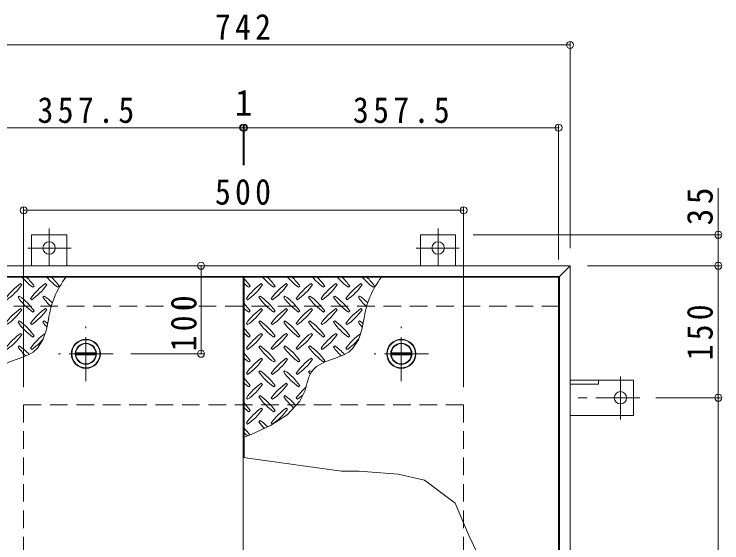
# Model space of a CAD drawing. Units: millimetres on the paper, enlarged 2 times, with parts at other scales. Extents: x -472 to 546, y -392 to 378.
# Drawn here: x -342.8 to -182, y 220.3 to 340.4 of the extents above; entities that cross this region are included whole.
import ezdxf
from ezdxf.enums import TextEntityAlignment as Align

# ---------------------------------------------------------------- set-up
doc = ezdxf.new("R2010")
doc.units = ezdxf.units.MM
doc.header["$LTSCALE"] = 2
doc.header["$PDMODE"] = 32
doc.header["$PDSIZE"] = 1.6
doc.linetypes.add('CHAIN1', pattern=[8, 5, -1, 1, -1])
doc.linetypes.add('DASHED2', pattern=[3, 2, -1])
for name, color, linetype, lineweight in [('0-1_躯体', 2, 'DASHED2', 9), ('0-2_仕上', 3, 'Continuous', 9), ('0-3_建具', 4, 'Continuous', 9), ('0-5_寸法', 4, 'Continuous', 9), ('0-9', 134, 'Continuous', 5), ('0-C', 2, 'Continuous', 9), ('0-E', 3, 'Continuous', 9), ('0-F', 7, 'Continuous', 9)]:
    doc.layers.add(name, color=color, linetype=linetype, lineweight=lineweight)
doc.styles.add('ＭＳ ゴシック', font='')
doc.styles.get('ＭＳ ゴシック').set_extended_font_data('MS Gothic')

msp = doc.modelspace()

# ---------------------------------------------------------------- linework, layer by layer
at = {"layer": '0-1_躯体'}
for p, q in [((-218.88, 274.042), (-362.48, 274.042)), ((-240.68, 251.642), (-340.68, 251.642)), ((-340.68, 151.642), (-340.68, 251.642)), ((-240.68, 151.642), (-240.68, 251.642))]:
    msp.add_line(p, q, dxfattribs=at)
at = {"layer": '0-1_躯体', "linetype": 'CHAIN1'}
for p, q in [((-326.53, 257.042), (-326.53, 269.442)), ((-254.83, 257.042), (-254.83, 269.442)), ((-320.33, 263.242), (-332.73, 263.242)), ((-248.63, 263.242), (-261.03, 263.242))]:
    msp.add_line(p, q, dxfattribs=at)
at = {"layer": '0-2_仕上'}
for p, q in [((-362.28, 280.642), (-290.78, 280.642)), ((-290.78, 280.642), (-290.78, 122.642)), ((-290.58, 280.642), (-219.08, 280.642)), ((-290.58, 239.662), (-290.58, 280.642)), ((-219.08, 280.642), (-219.08, 205.796))]:
    msp.add_line(p, q, dxfattribs=at)
for centre in [(-326.53, 263.242), (-254.83, 263.242)]:
    msp.add_circle(centre, 3.3, dxfattribs=at)
at = {"layer": '0-3_建具'}
for p, q in [((-364.88, 283.242), (-216.48, 283.242)), ((-216.48, 283.242), (-218.88, 280.842)), ((-216.48, 120.042), (-216.48, 283.242)), ((-362.48, 280.842), (-218.88, 280.842)), ((-218.88, 122.442), (-218.88, 280.842))]:
    msp.add_line(p, q, dxfattribs=at)
at = {"layer": '0-5_寸法', "color": 7}
for p, q in [((-182.776, 290.282), (-182.776, 300.914)), ((-268.417, 236.592), (-290.78, 239.689)), ((-264.393, 236.55), (-268.417, 236.592))]:
    msp.add_line(p, q, dxfattribs=at)
msp.add_lwpolyline([(-218.88, 205.719), (-225.788, 208.394), (-231.835, 211.679), (-236.349, 215.526), (-239.42, 221.816), (-242.583, 229.308), (-249.576, 234.552), (-255.569, 235.884), (-264.393, 236.55)], dxfattribs=at)
at = {"layer": '0-9'}
for p, q in [((-341.098, 278.914), (-341.381, 279.197)), ((-338.552, 278.348), (-338.27, 278.631)), ((-335.441, 278.914), (-335.724, 279.197)), ((-332.896, 278.348), (-332.613, 278.631)), ((-289.48, 278.348), (-289.197, 278.631)), ((-286.369, 278.914), (-286.651, 279.197)), ((-283.823, 278.348), (-283.54, 278.631)), ((-280.712, 278.914), (-280.995, 279.197)), ((-278.166, 278.348), (-277.883, 278.631)), ((-275.055, 278.914), (-275.338, 279.197)), ((-272.509, 278.348), (-272.226, 278.631)), ((-269.398, 278.914), (-269.681, 279.197)), ((-266.852, 278.348), (-266.57, 278.631)), ((-263.741, 278.914), (-264.024, 279.197)), ((-261.196, 278.348), (-260.913, 278.631)), ((-341.664, 276.368), (-341.947, 276.085)), ((-339.118, 275.802), (-338.835, 275.52)), ((-336.007, 276.368), (-336.29, 276.085)), ((-290.046, 275.802), (-289.763, 275.52)), ((-286.934, 276.368), (-287.217, 276.085)), ((-284.389, 275.802), (-284.106, 275.52)), ((-281.277, 276.368), (-281.56, 276.085)), ((-278.732, 275.802), (-278.449, 275.52)), ((-275.621, 276.368), (-275.903, 276.085)), ((-273.075, 275.802), (-272.792, 275.52)), ((-269.964, 276.368), (-270.247, 276.085)), ((-267.418, 275.802), (-267.135, 275.52)), ((-264.307, 276.368), (-264.59, 276.085)), ((-341.098, 273.257), (-341.381, 273.54)), ((-335.441, 273.257), (-335.724, 273.54)), ((-286.369, 273.257), (-286.651, 273.54)), ((-280.712, 273.257), (-280.995, 273.54)), ((-275.055, 273.257), (-275.338, 273.54)), ((-269.398, 273.257), (-269.681, 273.54)), ((-263.741, 273.257), (-264.024, 273.54)), ((-338.552, 272.691), (-338.27, 272.974)), ((-289.48, 272.691), (-289.197, 272.974)), ((-283.823, 272.691), (-283.54, 272.974)), ((-278.166, 272.691), (-277.883, 272.974)), ((-272.509, 272.691), (-272.226, 272.974)), ((-266.852, 272.691), (-266.57, 272.974)), ((-341.664, 270.711), (-341.947, 270.428)), ((-336.007, 270.711), (-336.29, 270.428)), ((-286.934, 270.711), (-287.217, 270.428)), ((-281.277, 270.711), (-281.56, 270.428)), ((-275.621, 270.711), (-275.903, 270.428)), ((-269.964, 270.711), (-270.247, 270.428)), ((-264.307, 270.711), (-264.59, 270.428)), ((-339.118, 270.146), (-338.835, 269.863)), ((-290.046, 270.146), (-289.763, 269.863)), ((-284.389, 270.146), (-284.106, 269.863)), ((-278.732, 270.146), (-278.449, 269.863)), ((-273.075, 270.146), (-272.792, 269.863)), ((-267.418, 270.146), (-267.135, 269.863)), ((-341.098, 267.6), (-341.381, 267.883)), ((-338.552, 267.034), (-338.27, 267.317)), ((-289.48, 267.034), (-289.197, 267.317)), ((-286.369, 267.6), (-286.651, 267.883)), ((-283.823, 267.034), (-283.54, 267.317)), ((-280.712, 267.6), (-280.995, 267.883)), ((-278.166, 267.034), (-277.883, 267.317)), ((-275.055, 267.6), (-275.338, 267.883)), ((-272.509, 267.034), (-272.226, 267.317)), ((-269.398, 267.6), (-269.681, 267.883)), ((-266.852, 267.034), (-266.57, 267.317)), ((-341.664, 265.054), (-341.947, 264.772)), ((-339.118, 264.489), (-338.835, 264.206)), ((-290.046, 264.489), (-289.763, 264.206)), ((-286.934, 265.054), (-287.217, 264.772)), ((-284.389, 264.489), (-284.106, 264.206)), ((-281.277, 265.054), (-281.56, 264.772)), ((-278.732, 264.489), (-278.449, 264.206)), ((-275.621, 265.054), (-275.903, 264.772)), ((-273.075, 264.489), (-272.792, 264.206)), ((-269.964, 265.054), (-270.247, 264.772)), ((-267.418, 264.489), (-267.135, 264.206)), ((-286.369, 261.943), (-286.651, 262.226)), ((-280.712, 261.943), (-280.995, 262.226)), ((-275.055, 261.943), (-275.338, 262.226)), ((-289.48, 261.377), (-289.197, 261.66)), ((-283.823, 261.377), (-283.54, 261.66)), ((-278.166, 261.377), (-277.883, 261.66)), ((-272.509, 261.377), (-272.226, 261.66)), ((-286.934, 259.398), (-287.217, 259.115)), ((-281.277, 259.398), (-281.56, 259.115)), ((-275.621, 259.398), (-275.903, 259.115)), ((-290.046, 258.832), (-289.763, 258.549)), ((-284.389, 258.832), (-284.106, 258.549)), ((-278.732, 258.832), (-278.449, 258.549)), ((-289.48, 255.721), (-289.197, 256.003)), ((-286.369, 256.286), (-286.651, 256.569)), ((-283.823, 255.721), (-283.54, 256.003)), ((-280.712, 256.286), (-280.995, 256.569)), ((-278.166, 255.721), (-277.883, 256.003)), ((-290.046, 253.175), (-289.763, 252.892)), ((-286.934, 253.741), (-287.217, 253.458)), ((-284.389, 253.175), (-284.106, 252.892)), ((-281.277, 253.741), (-281.56, 253.458)), ((-278.732, 253.175), (-278.449, 252.892)), ((-289.48, 250.064), (-289.197, 250.347)), ((-286.369, 250.629), (-286.651, 250.912)), ((-283.823, 250.064), (-283.54, 250.347)), ((-280.712, 250.629), (-280.995, 250.912)), ((-286.934, 248.084), (-287.217, 247.801)), ((-290.046, 247.518), (-289.763, 247.235)), ((-284.389, 247.518), (-284.106, 247.235))]:
    msp.add_line(p, q, dxfattribs=at)
for points in [[(-362.28, 244.259), (-360.625, 244.925), (-356.275, 246.916), (-352.482, 249.35), (-349.601, 252.505), (-348.486, 254.776), (-348.258, 255.472), (-347.904, 256.7), (-347.527, 257.9), (-347.037, 258.994), (-346.667, 259.55), (-345.811, 260.373), (-343.892, 261.394), (-341.698, 262.173), (-339.563, 263.011), (-338.483, 263.643), (-337.515, 264.519), (-336.297, 266.443), (-335.508, 268.76), (-335.038, 271.045)], [(-290.58, 244.259), (-288.925, 244.925), (-284.575, 246.916), (-280.782, 249.35), (-277.901, 252.505), (-276.786, 254.776), (-276.558, 255.472), (-276.204, 256.7), (-275.827, 257.9), (-275.337, 258.994), (-274.967, 259.55), (-274.111, 260.373), (-272.192, 261.394), (-269.998, 262.173), (-267.863, 263.011), (-266.782, 263.643), (-265.815, 264.519), (-264.597, 266.443), (-263.808, 268.76), (-263.338, 271.045)]]:
    msp.add_lwpolyline(points, dxfattribs=at)
for centre, radius, start, end in [((-330.138, 290.157), 14.5, 221.00789, 234.5273), ((-350.078, 270.216), 14.5, 35.47272, 45.97511), ((-324.481, 290.157), 14.5, 221.00789, 234.5273), ((-314.799, 268.293), 20.425, 142.79805, 172.25462), ((-344.421, 270.216), 14.5, 35.47272, 45.97511), ((-301.006, 270.216), 14.5, 35.47272, 44.0249), ((-275.408, 290.157), 14.5, 221.00789, 234.5273), ((-295.349, 270.216), 14.5, 35.47272, 45.97511), ((-269.752, 290.157), 14.5, 221.00789, 234.5273), ((-289.692, 270.216), 14.5, 35.47272, 45.97511), ((-264.095, 290.157), 14.5, 221.00789, 234.5273), ((-284.035, 270.216), 14.5, 35.47272, 45.97511), ((-258.438, 290.157), 14.5, 221.00789, 234.5273), ((-278.378, 270.216), 14.5, 35.47272, 45.97511), ((-252.781, 290.157), 14.5, 221.00789, 234.5273), ((-243.099, 268.293), 20.425, 142.79805, 172.25462), ((-272.721, 270.216), 14.5, 35.47272, 45.97511), ((-332.966, 267.388), 14.5, 125.47272, 144.5273), ((-352.907, 287.328), 14.5, 305.47256, 324.5273), ((-327.309, 267.388), 14.5, 125.47272, 144.5273), ((-347.25, 287.328), 14.5, 305.47256, 324.5273), ((-281.065, 290.157), 14.5, 228.99213, 234.5273), ((-278.237, 267.388), 14.5, 125.47272, 144.5273), ((-298.177, 287.328), 14.5, 305.47256, 324.5273), ((-272.58, 267.388), 14.5, 125.47272, 144.5273), ((-292.52, 287.328), 14.5, 305.47256, 324.5273), ((-266.923, 267.388), 14.5, 125.47272, 144.5273), ((-286.864, 287.328), 14.5, 305.47256, 324.5273), ((-261.266, 267.388), 14.5, 125.47272, 144.5273), ((-281.207, 287.328), 14.5, 305.47256, 324.5273), ((-255.609, 267.388), 14.5, 125.47272, 144.5273), ((-275.55, 287.328), 14.5, 305.47256, 324.5273), ((-330.138, 284.5), 14.5, 215.47258, 234.5273), ((-350.078, 264.559), 14.5, 35.47272, 54.5273), ((-324.481, 284.5), 14.5, 215.47258, 226.69856), ((-344.421, 264.559), 14.5, 44.94598, 54.5273), ((-275.408, 284.5), 14.5, 215.47258, 234.5273), ((-295.349, 264.559), 14.5, 35.47272, 54.5273), ((-269.752, 284.5), 14.5, 215.47258, 234.5273), ((-289.692, 264.559), 14.5, 35.47272, 54.5273), ((-264.095, 284.5), 14.5, 215.47258, 234.5273), ((-284.035, 264.559), 14.5, 35.47272, 54.5273), ((-258.438, 284.5), 14.5, 215.47258, 234.5273), ((-278.378, 264.559), 14.5, 35.47272, 54.5273), ((-252.781, 284.5), 14.5, 215.47258, 226.69856), ((-272.721, 264.559), 14.5, 44.94598, 54.5273), ((-332.966, 261.731), 14.5, 125.47272, 144.5273), ((-327.309, 261.731), 14.5, 125.47272, 144.5273), ((-301.006, 264.559), 14.5, 35.47272, 44.0249), ((-281.065, 284.5), 14.5, 228.99213, 234.5273), ((-278.237, 261.731), 14.5, 125.47272, 144.5273), ((-272.58, 261.731), 14.5, 125.47272, 144.5273), ((-266.923, 261.731), 14.5, 125.47272, 144.5273), ((-261.266, 261.731), 14.5, 125.47272, 144.5273), ((-255.609, 261.731), 14.5, 125.47272, 144.5273), ((-352.907, 281.671), 14.5, 305.47256, 324.5273), ((-347.25, 281.671), 14.5, 305.47256, 324.5273), ((-298.177, 281.671), 14.5, 305.47256, 324.5273), ((-292.52, 281.671), 14.5, 305.47256, 324.5273), ((-286.864, 281.671), 14.5, 305.47256, 324.5273), ((-281.207, 281.671), 14.5, 305.47256, 324.5273), ((-275.55, 281.671), 14.5, 305.47256, 324.5273), ((-330.138, 278.843), 14.5, 215.47258, 234.5273), ((-350.078, 258.903), 14.5, 35.47272, 54.5273), ((-324.481, 278.843), 14.5, 215.47258, 221.1628), ((-344.421, 258.903), 14.5, 50.65677, 54.5273), ((-275.408, 278.843), 14.5, 215.47258, 234.5273), ((-295.349, 258.903), 14.5, 35.47272, 54.5273), ((-269.752, 278.843), 14.5, 215.47258, 234.5273), ((-289.692, 258.903), 14.5, 35.47272, 54.5273), ((-264.095, 278.843), 14.5, 215.47258, 234.5273), ((-284.035, 258.903), 14.5, 35.47272, 54.5273), ((-258.438, 278.843), 14.5, 215.47258, 234.5273), ((-278.378, 258.903), 14.5, 35.47272, 54.5273), ((-252.781, 278.843), 14.5, 215.47258, 221.1628), ((-272.721, 258.903), 14.5, 50.65677, 54.5273), ((-301.006, 258.903), 14.5, 35.47272, 44.0249), ((-332.966, 256.074), 14.5, 125.47272, 144.5273), ((-352.907, 276.015), 14.5, 305.47256, 324.52728), ((-327.309, 256.074), 14.5, 126.00705, 144.5273), ((-281.065, 278.843), 14.5, 228.99213, 234.5273), ((-278.237, 256.074), 14.5, 125.47272, 144.5273), ((-298.177, 276.015), 14.5, 305.47256, 324.5273), ((-272.58, 256.074), 14.5, 125.47272, 144.5273), ((-292.52, 276.015), 14.5, 305.47256, 324.52728), ((-266.923, 256.074), 14.5, 125.47272, 144.5273), ((-286.864, 276.015), 14.5, 305.47256, 324.52728), ((-261.266, 256.074), 14.5, 125.47272, 144.5273), ((-281.207, 276.015), 14.5, 305.47256, 324.52728), ((-255.609, 256.074), 14.5, 126.00705, 144.5273), ((-347.25, 276.015), 14.5, 305.47256, 319.2924), ((-275.55, 276.015), 14.5, 305.47256, 319.2924), ((-330.138, 273.186), 14.5, 215.47258, 225.99713), ((-350.078, 253.246), 14.5, 42.74814, 54.5273), ((-275.408, 273.186), 14.5, 215.47258, 234.5273), ((-295.349, 253.246), 14.5, 35.47272, 54.5273), ((-269.752, 273.186), 14.5, 215.47258, 234.5273), ((-289.692, 253.246), 14.5, 35.47272, 54.5273), ((-264.095, 273.186), 14.5, 215.47258, 234.5273), ((-284.035, 253.246), 14.5, 35.47272, 54.5273), ((-258.438, 273.186), 14.5, 215.47258, 225.99713), ((-278.378, 253.246), 14.5, 42.74814, 54.5273), ((-301.006, 253.246), 14.5, 35.47272, 44.0249), ((-281.065, 273.186), 14.5, 228.99213, 234.5273), ((-278.237, 250.417), 14.5, 125.47272, 144.5273), ((-272.58, 250.417), 14.5, 125.47272, 144.5273), ((-266.923, 250.417), 14.5, 125.47272, 144.5273), ((-298.177, 270.358), 14.5, 305.47256, 324.5273), ((-292.52, 270.358), 14.5, 305.47256, 324.5273), ((-286.864, 270.358), 14.5, 305.47256, 324.5273), ((-275.408, 267.529), 14.5, 215.47258, 234.5273), ((-295.349, 247.589), 14.5, 35.47272, 54.5273), ((-269.752, 267.529), 14.5, 215.47258, 234.5273), ((-289.692, 247.589), 14.5, 35.47272, 54.5273), ((-264.095, 267.529), 14.5, 215.47258, 218.03572), ((-284.035, 247.589), 14.5, 52.70831, 54.5273), ((-301.006, 247.589), 14.5, 35.47272, 44.0249), ((-281.065, 267.529), 14.5, 228.99213, 234.5273), ((-278.237, 244.76), 14.5, 125.47272, 144.5273), ((-298.177, 264.701), 14.5, 305.47256, 324.5273), ((-272.58, 244.76), 14.5, 125.47272, 144.5273), ((-292.52, 264.701), 14.5, 305.47256, 324.5273), ((-266.923, 244.76), 14.5, 131.38763, 144.5273), ((-275.408, 261.872), 14.5, 215.47258, 234.5273), ((-295.349, 241.932), 14.5, 35.47272, 54.5273), ((-269.752, 261.872), 14.5, 215.47258, 228.77962), ((-289.692, 241.932), 14.5, 41.35275, 54.5273), ((-286.864, 264.701), 14.5, 305.47256, 311.59831), ((-301.006, 241.932), 14.5, 35.47272, 44.0249), ((-281.065, 261.872), 14.5, 228.99213, 234.5273), ((-278.237, 239.104), 14.5, 125.47272, 144.5273), ((-298.177, 259.044), 14.5, 305.47256, 324.5273), ((-272.58, 239.104), 14.5, 125.47272, 144.5273), ((-292.52, 259.044), 14.5, 305.47256, 324.5273), ((-275.408, 256.216), 14.5, 215.47258, 223.25978), ((-295.349, 236.275), 14.5, 45.57452, 54.5273), ((-301.006, 236.275), 14.5, 35.94795, 44.0249), ((-281.065, 256.216), 14.5, 228.99213, 233.25279)]:
    msp.add_arc(centre, radius, start, end, dxfattribs=at)
at = {"layer": '0-C', "color": 4}
for p, q in [((-328.816, 263.492), (-324.243, 263.492)), ((-328.816, 262.992), (-324.243, 262.992)), ((-257.116, 263.492), (-252.543, 263.492)), ((-257.116, 262.992), (-252.543, 262.992))]:
    msp.add_line(p, q, dxfattribs=at)
at = {"layer": '0-C'}
for centre, radius in [((-326.53, 263.242), 3.2), ((-326.53, 263.242), 2.4), ((-326.53, 263.242), 2.35), ((-254.83, 263.242), 3.2), ((-254.83, 263.242), 2.4), ((-254.83, 263.242), 2.35)]:
    msp.add_circle(centre, radius, dxfattribs=at)
at = {"layer": '0-C', "color": 4}
for centre in [(-326.53, 263.242), (-254.83, 263.242)]:
    msp.add_circle(centre, 2.3, dxfattribs=at)
at = {"layer": '0-E', "linetype": 'CHAIN1'}
for p, q in [((-334.88, 291.714), (-334.88, 283.282)), ((-246.48, 291.714), (-246.48, 283.282)), ((-329.912, 287.282), (-339.689, 287.282)), ((-251.448, 287.282), (-241.67, 287.282)), ((-205.04, 248.274), (-205.04, 258.052)), ((-200.608, 253.242), (-216.44, 253.242))]:
    msp.add_line(p, q, dxfattribs=at)
at = {"layer": '0-E'}
for p, q in [((-330.88, 290.282), (-338.88, 290.282)), ((-338.88, 283.242), (-338.88, 290.282)), ((-330.88, 283.242), (-330.88, 290.282)), ((-250.48, 290.282), (-242.48, 290.282)), ((-250.48, 283.242), (-250.48, 290.282)), ((-242.48, 283.242), (-242.48, 290.282)), ((-216.48, 257.242), (-202.04, 257.242)), ((-202.04, 249.242), (-202.04, 257.242)), ((-216.48, 249.242), (-202.04, 249.242))]:
    msp.add_line(p, q, dxfattribs=at)
msp.add_lwpolyline([(-216.48, 256.342), (-210.04, 256.342), (-210.04, 257.242)], dxfattribs=at)
for centre in [(-334.88, 287.282), (-246.48, 287.282), (-205.04, 253.242)]:
    msp.add_circle(centre, 1.4, dxfattribs=at)
at = {"layer": '0-F'}
for p, q in [((-364.88, 333.427), (-216.48, 333.427)), ((-216.48, 334.027), (-216.48, 287.242)), ((-362.28, 314.626), (-290.78, 314.626)), ((-290.78, 315.226), (-290.78, 306.143)), ((-290.78, 314.626), (-290.58, 314.626)), ((-290.58, 315.226), (-290.58, 306.143)), ((-290.58, 314.626), (-219.08, 314.626)), ((-219.08, 315.226), (-219.08, 284.642)), ((-340.68, 296.449), (-340.68, 255.642)), ((-240.68, 296.449), (-240.68, 255.642)), ((-340.68, 295.849), (-240.68, 295.849)), ((-182.176, 290.282), (-238.48, 290.282)), ((-182.776, 283.242), (-182.776, 290.282)), ((-300.346, 283.242), (-300.346, 263.242)), ((-182.176, 283.242), (-212.48, 283.242)), ((-182.776, 283.242), (-182.776, 253.242)), ((-299.746, 263.242), (-316.33, 263.242)), ((-182.176, 253.242), (-197.008, 253.242)), ((-182.776, 150.042), (-182.776, 253.242))]:
    msp.add_line(p, q, dxfattribs=at)
for p in [(-216.48, 333.427), (-290.78, 314.626), (-290.58, 314.626), (-219.08, 314.626), (-340.68, 295.849), (-240.68, 295.849), (-182.776, 290.282), (-300.346, 283.242), (-182.776, 283.242), (-300.346, 263.242), (-182.776, 253.242)]:
    msp.add_point(p, dxfattribs=at)

# ---------------------------------------------------------------- texts
at = {"layer": '0-F', "color": 2, "style": 'ＭＳ ゴシック'}
msp.add_text('1', height=5.865, dxfattribs=at).set_placement((-292.68, 315.626), align=Align.BOTTOM_LEFT)
at = {"layer": '0-F', "color": 2, "char_height": 5.865, "attachment_point": 7, "style": 'ＭＳ ゴシック'}
for s, insert in [('\\T1.27;\\W0.9;742', (-297.18, 334.627)), ('\\T1.28;\\W0.9;357.5', (-337.53, 315.626)), ('\\T1.28;\\W0.9;357.5', (-265.83, 315.626)), ('\\T1.27;\\W0.9;500', (-297.18, 297.049))]:
    msp.add_mtext(s, dxfattribs=dict(at, insert=insert))
at = {"layer": '0-F', "color": 2, "char_height": 5.865, "attachment_point": 7, "rotation": 90, "style": 'ＭＳ ゴシック'}
for s, insert in [('\\T1.27;\\W0.95;35', (-183.976, 292.414)), ('\\T1.27;\\W0.9;100', (-301.306, 263.799)), ('\\T1.27;\\W0.9;150', (-183.976, 261.742))]:
    msp.add_mtext(s, dxfattribs=dict(at, insert=insert))

doc.saveas('drawing.dxf')
